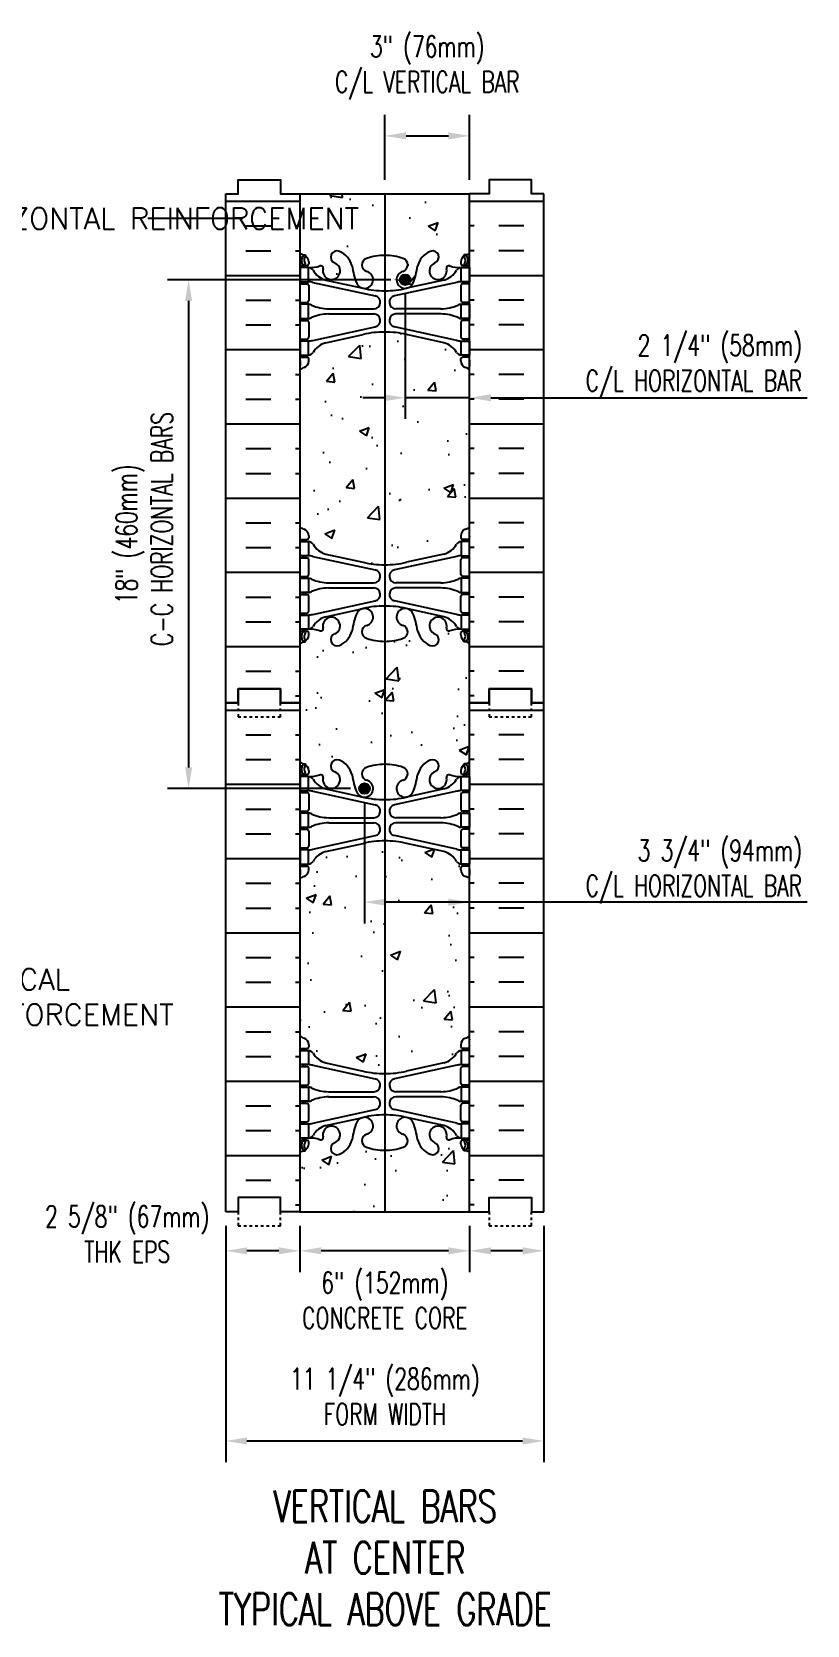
# Model space of a CAD drawing. Header units: inches. Extents: x 129.4 to 186.5, y 203.9 to 260.3.
# Drawn here: x 159.1 to 186.5, y 203.9 to 260.3 of the extents above; entities that cross this region are included whole.
import ezdxf
from ezdxf.enums import TextEntityAlignment as Align

# ---------------------------------------------------------------- set-up
doc = ezdxf.new("R2010")
doc.units = ezdxf.units.IN
doc.header["$MEASUREMENT"] = 0
doc.linetypes.add('DASHED2', pattern=[0.375, 0.25, -0.125])
for name, color, linetype in [('DIM', 4, 'Continuous'), ('HATCH', 12, 'Continuous'), ('line25', 2, 'Continuous'), ('LINE3', 3, 'Continuous'), ('LINE50', 5, 'Continuous'), ('LINE9', 9, 'Continuous'), ('TEXT', 4, 'Continuous'), ('Web_Edge', 9, 'Continuous')]:
    doc.layers.add(name, color=color, linetype=linetype)
doc.styles.add('DIM', font='romans.shx', dxfattribs={"width": 0.7})
doc.styles.get("Standard").update_dxf_attribs({"font": 'romans.shx', "height": 0.75})
doc.styles.add('Titles', font='romans.shx', dxfattribs={"width": 0.7, "height": 1.125})
doc.dimstyles.new('ext_8', dxfattribs={"dimscale": 8, "dimtxt": 0.09375, "dimasz": 0.09375, "dimexe": 0.09375, "dimexo": 0.0625, "dimgap": 0.0625, "dimtad": 1, "dimdec": 3, "dimzin": 3, "dimdsep": 46, "dimlunit": 4, "dimtxsty": 'DIM', "dimcen": 0.09, "dimdle": 0.09375, "dimclrt": 4, "dimadec": 0, "dimazin": 0, "dimtfac": 1, "dimtdec": 3, "dimtmove": 2, "dimatfit": 3, "dimfxl": 0, "dimfrac": 2, "dimtolj": 1, "dimtzin": 0, "dimarcsym": 0})

# ---------------------------------------------------------------- blocks, each defined once
blk = doc.blocks.new('*D4')
at = {"layer": 'Defpoints', "color": 0}
for p in [(172.293, 251.483), (164.636, 233.483), (170.856, 233.483)]:
    blk.add_point(p, dxfattribs=at)
at = {"layer": 'DIM', "color": 0, "lineweight": -2}
for p, q in [((171.793, 251.483), (163.886, 251.483)), ((164.636, 250.733), (164.636, 234.233)), ((170.356, 233.483), (163.886, 233.483))]:
    blk.add_line(p, q, dxfattribs=at)
at = {"layer": 'DIM', "color": 0}
for points in [[(164.511, 250.733), (164.761, 250.733), (164.636, 251.483)], [(164.511, 234.233), (164.761, 234.233), (164.636, 233.483)]]:
    blk.add_solid(points, dxfattribs=at)
at = {"layer": 'DIM', "color": 4, "insert": (163.065, 242.483), "char_height": 0.75, "attachment_point": 5, "rotation": 90, "style": 'DIM'}
blk.add_mtext('\\A1;18" (460mm)\\P C-C HORIZONTAL BARS', dxfattribs=at)

msp = doc.modelspace()

# ---------------------------------------------------------------- hatches: boundary and pattern name
at = {"layer": 'HATCH'}
h = msp.add_hatch(dxfattribs=at)
h.set_pattern_fill('INSUL', color=256, scale=7, style=0)
h.set_pattern_definition([(0, (-2757.5866, -160.492), (0, 2.625), []), (0, (-2757.5866, -159.617), (0, 2.625), [0.875, -0.875]), (0, (-2757.5866, -158.742), (0, 2.625), [0.875, -0.875])])
h.paths.add_polyline_path([(165.95, 236.5176), (166.3875, 236.5176), (166.3875, 237.0176), (167.8875, 237.0176), (167.8875, 236.5176), (168.575, 236.5176), (168.575, 254.5176), (167.8875, 254.5176), (167.8875, 255.0176), (166.3875, 255.0176), (166.3875, 254.5176), (165.95, 254.5176)])
h = msp.add_hatch(dxfattribs=at)
h.set_pattern_fill('INSUL', color=256, scale=7, style=0)
h.set_pattern_definition([(180, (3100.7365, -160.492), (0, 2.625), []), (180, (3100.7365, -159.617), (0, 2.625), [0.875, -0.875]), (180, (3100.7365, -158.742), (0, 2.625), [0.875, -0.875])])
h.paths.add_polyline_path([(177.2, 236.5176), (176.7625, 236.5176), (176.7625, 237.0176), (175.2625, 237.0176), (175.2625, 236.5176), (174.575, 236.5176), (174.575, 254.5176), (175.2625, 254.5176), (175.2625, 255.0176), (176.7625, 255.0176), (176.7625, 254.5176), (177.2, 254.5176)])
h = msp.add_hatch(dxfattribs=at)
h.set_pattern_fill('AR-CONC', color=256, scale=0.5)
h.set_pattern_definition([(50, (0, 0), (3.5863, -0.31376), [0.375, -4.125]), (355, (0, 0), (-0.693757, 3.76096), [0.3, -3.3]), (100.4514, (0.299, -0.026), (2.892544, 3.4472), [0.3187, -3.50571]), (46.1842, (0, 1), (5.336207, -0.827596), [0.5625, -6.1875]), (96.6356, (0.4447, 0.931), (4.67331, 4.87059), [0.47805, -5.25857]), (351.1842, (0, 1), (4.67331, 4.87059), [0.45, -4.95]), (21, (0.5, 0.75), (2.984535, -2.013094), [0.375, -4.125]), (326, (0.5, 0.75), (1.216577, 3.62575), [0.3, -3.3]), (71.4514, (0.7487, 0.5822), (4.20111, 1.612656), [0.3187, -3.50571]), (37.5, (0, 0), (0.0607993, 1.6644693), [0, -3.26, 0, -3.35, 0, -3.3125]), (7.5, (0, 0), (1.315348, 1.972059), [0, -1.91, 0, -3.185, 0, -1.2625]), (327.5, (-1.115, 0), (2.669112, -0.1127744), [0, -1.25, 0, -3.9, 0, -5.175]), (317.5, (-1.615, 0), (2.91593, 0.500525), [0, -1.625, 0, -2.59, 0, -3.675])])
h.paths.add_polyline_path([(174.575, 254.5176), (168.575, 254.5176), (168.575, 252.4286, 0.0643976), (168.685, 252.3626), (168.775, 252.3626), (168.775, 252.3209, -0.2490694), (168.885, 252.1138), (168.885, 252.0463, -0.4142136), (168.8225, 251.9838), (168.775, 251.9838), (168.775, 251.9138), (168.88, 251.9138, 0.1004604), (169.2737, 251.9709, -0.6014354), (169.3932, 251.866, 2.1820948), (169.8032, 252.079, -1), (169.9667, 252.4875, -0.2443795), (170.4151, 251.9667, 0.0531565), (170.5809, 251.3526, 0.2232531), (170.7813, 251.1878), (170.8009, 251.1835, 0.9554716), (170.9392, 251.7769, -0.7355925), (170.9264, 252.235, -0.0827551), (171.575, 252.3431, -0.0827551), (172.2236, 252.235, -0.7355925), (172.2108, 251.7769, 0.9554716), (172.3491, 251.1835), (172.3687, 251.1878, 0.2232531), (172.569, 251.3526, 0.0531565), (172.7348, 251.9667, -0.2443795), (173.1832, 252.4875, -1), (173.3467, 252.079, 2.1820948), (173.7568, 251.866, -0.6014354), (173.8763, 251.9709, 0.1004604), (174.27, 251.9138), (174.375, 251.9138), (174.375, 251.9838), (174.3275, 251.9838, -0.4142136), (174.265, 252.0463), (174.265, 252.1138, -0.2490694), (174.375, 252.3209), (174.375, 252.3626), (174.465, 252.3626, 0.0643976), (174.575, 252.4286)])
h.paths.add_polyline_path([(174.575, 248.299, 0.0824146), (174.4316, 248.3781, -0.3178372), (174.265, 248.6138), (174.265, 248.6813, -0.4142136), (174.3275, 248.7438), (174.375, 248.7438), (174.375, 248.8138), (174.27, 248.8138, -0.1889729), (174.1141, 248.9086, 0.1963228), (173.665, 249.2549), (172.3431, 249.5454, 0.0577947), (171.575, 249.6345, 0.0577947), (170.8068, 249.5454), (169.485, 249.2549, 0.1963228), (169.0358, 248.9086, -0.1889729), (168.88, 248.8138), (168.775, 248.8138), (168.775, 248.7438), (168.8225, 248.7438, -0.4142136), (168.885, 248.6813), (168.885, 248.6138, -0.3178372), (168.7183, 248.3781, 0.0824146), (168.575, 248.299), (168.575, 242.7362, 0.0824146), (168.7183, 242.6571, -0.3178372), (168.885, 242.4214), (168.885, 242.3539, -0.4142136), (168.8225, 242.2914), (168.775, 242.2914), (168.775, 242.2214), (168.88, 242.2214, -0.1889729), (169.0358, 242.1266, 0.1963228), (169.485, 241.7803), (170.8068, 241.4898, 0.0577947), (171.575, 241.4007, 0.0577947), (172.3431, 241.4898), (173.665, 241.7803, 0.1963228), (174.1141, 242.1266, -0.1889729), (174.27, 242.2214), (174.375, 242.2214), (174.375, 242.2914), (174.3275, 242.2914, -0.4142136), (174.265, 242.3539), (174.265, 242.4214, -0.3178372), (174.4316, 242.6571, 0.0824146), (174.575, 242.7362)])
h.paths.add_polyline_path([(174.575, 238.6066, 0.0643976), (174.465, 238.6726), (174.375, 238.6726), (174.375, 238.7143, -0.2490694), (174.265, 238.9214), (174.265, 238.9889, -0.4142136), (174.3275, 239.0514), (174.375, 239.0514), (174.375, 239.1214), (174.27, 239.1214, 0.1004604), (173.8763, 239.0643, -0.6014354), (173.7568, 239.1691, 2.1820948), (173.3467, 238.9562, -1), (173.1832, 238.5477, -0.2443795), (172.7348, 239.0685, 0.0531565), (172.569, 239.6826, 0.2232531), (172.3687, 239.8474), (172.3491, 239.8517, 0.9554716), (172.2108, 239.2582, -0.7355925), (172.2236, 238.8002, -0.0827551), (171.575, 238.6921, -0.0827551), (170.9264, 238.8002, -0.7355925), (170.9392, 239.2582, 0.9554716), (170.8009, 239.8517), (170.7813, 239.8474, 0.2232531), (170.5809, 239.6826, 0.0531565), (170.4151, 239.0685, -0.2443795), (169.9667, 238.5477, -1), (169.8032, 238.9562, 2.1820948), (169.3932, 239.1691, -0.6014354), (169.2737, 239.0643, 0.1004604), (168.88, 239.1214), (168.775, 239.1214), (168.775, 239.0514), (168.8225, 239.0514, -0.4142136), (168.885, 238.9889), (168.885, 238.9214, -0.2490694), (168.775, 238.7143), (168.775, 238.6726), (168.685, 238.6726, 0.0643976), (168.575, 238.6066), (168.575, 236.5176), (168.575, 234.4286, 0.0643976), (168.685, 234.3626), (168.775, 234.3626), (168.775, 234.3209, -0.2490694), (168.885, 234.1138), (168.885, 234.0463, -0.4142136), (168.8225, 233.9838), (168.775, 233.9838), (168.775, 233.9138), (168.88, 233.9138, 0.1004604), (169.2737, 233.9709, -0.6014354), (169.3932, 233.866, 2.1820948), (169.8032, 234.079, -1), (169.9667, 234.4875, -0.2443795), (170.4151, 233.9667, 0.0531565), (170.5809, 233.3526, 0.2232531), (170.7813, 233.1878), (170.8009, 233.1835, 0.9554716), (170.9392, 233.7769, -0.7355925), (170.9264, 234.235, -0.0827551), (171.575, 234.3431, -0.0827551), (172.2236, 234.235, -0.7355925), (172.2108, 233.7769, 0.9554716), (172.3491, 233.1835), (172.3687, 233.1878, 0.2232531), (172.569, 233.3526, 0.0531565), (172.7348, 233.9667, -0.2443795), (173.1832, 234.4875, -1), (173.3467, 234.079, 2.1820948), (173.7568, 233.866, -0.6014354), (173.8763, 233.9709, 0.1004604), (174.27, 233.9138), (174.375, 233.9138), (174.375, 233.9838), (174.3275, 233.9838, -0.4142136), (174.265, 234.0463), (174.265, 234.1138, -0.2490694), (174.375, 234.3209), (174.375, 234.3626), (174.465, 234.3626, 0.0643976), (174.575, 234.4286), (174.575, 236.5176)])
h.paths.add_polyline_path([(174.575, 230.299, 0.0824146), (174.4316, 230.3781, -0.3178372), (174.265, 230.6138), (174.265, 230.6813, -0.4142136), (174.3275, 230.7438), (174.375, 230.7438), (174.375, 230.8138), (174.27, 230.8138, -0.1889729), (174.1141, 230.9086, 0.1963228), (173.665, 231.2549), (172.3431, 231.5454, 0.0577947), (171.575, 231.6345, 0.0577947), (170.8068, 231.5454), (169.485, 231.2549, 0.1963228), (169.0358, 230.9086, -0.1889729), (168.88, 230.8138), (168.775, 230.8138), (168.775, 230.7438), (168.8225, 230.7438, -0.4142136), (168.885, 230.6813), (168.885, 230.6138, -0.3178372), (168.7183, 230.3781, 0.0824146), (168.575, 230.299), (168.575, 224.7362, 0.0824146), (168.7183, 224.6571, -0.3178372), (168.885, 224.4214), (168.885, 224.3539, -0.4142136), (168.8225, 224.2914), (168.775, 224.2914), (168.775, 224.2214), (168.88, 224.2214, -0.1889729), (169.0358, 224.1266, 0.1963228), (169.485, 223.7803), (170.8068, 223.4898, 0.0577947), (171.575, 223.4007, 0.0577947), (172.3431, 223.4898), (173.665, 223.7803, 0.1963228), (174.1141, 224.1266, -0.1889729), (174.27, 224.2214), (174.375, 224.2214), (174.375, 224.2914), (174.3275, 224.2914, -0.4142136), (174.265, 224.3539), (174.265, 224.4214, -0.3178372), (174.4316, 224.6571, 0.0824146), (174.575, 224.7362)])
h.paths.add_polyline_path([(174.575, 220.6066, 0.0643976), (174.465, 220.6726), (174.375, 220.6726), (174.375, 220.7143, -0.2490694), (174.265, 220.9214), (174.265, 220.9889, -0.4142136), (174.3275, 221.0514), (174.375, 221.0514), (174.375, 221.1214), (174.27, 221.1214, 0.1004604), (173.8763, 221.0643, -0.6014354), (173.7568, 221.1691, 2.1820948), (173.3467, 220.9562, -1), (173.1832, 220.5477, -0.2443795), (172.7348, 221.0685, 0.0531565), (172.569, 221.6826, 0.2232531), (172.3687, 221.8474), (172.3491, 221.8517, 0.9554716), (172.2108, 221.2582, -0.7355925), (172.2236, 220.8002, -0.0827551), (171.575, 220.6921, -0.0827551), (170.9264, 220.8002, -0.7355925), (170.9392, 221.2582, 0.9554716), (170.8009, 221.8517), (170.7813, 221.8474, 0.2232531), (170.5809, 221.6826, 0.0531565), (170.4151, 221.0685, -0.2443795), (169.9667, 220.5477, -1), (169.8032, 220.9562, 2.1820948), (169.3932, 221.1691, -0.6014354), (169.2737, 221.0643, 0.1004604), (168.88, 221.1214), (168.775, 221.1214), (168.775, 221.0514), (168.8225, 221.0514, -0.4142136), (168.885, 220.9889), (168.885, 220.9214, -0.2490694), (168.775, 220.7143), (168.775, 220.6726), (168.685, 220.6726, 0.0643976), (168.575, 220.6066), (168.575, 218.5176), (174.575, 218.5176)])
h = msp.add_hatch(dxfattribs=at)
h.set_pattern_fill('INSUL', color=256, scale=7, style=0)
h.set_pattern_definition([(0, (-2757.5866, -178.492), (0, 2.625), []), (0, (-2757.5866, -177.617), (0, 2.625), [0.875, -0.875]), (0, (-2757.5866, -176.742), (0, 2.625), [0.875, -0.875])])
h.paths.add_polyline_path([(165.95, 218.5176), (166.3875, 218.5176), (166.3875, 219.0176), (167.8875, 219.0176), (167.8875, 218.5176), (168.575, 218.5176), (168.575, 236.5176), (167.8875, 236.5176), (167.8875, 237.0176), (166.3875, 237.0176), (166.3875, 236.5176), (165.95, 236.5176)])
h = msp.add_hatch(dxfattribs=at)
h.set_pattern_fill('INSUL', color=256, scale=7, style=0)
h.set_pattern_definition([(180, (3100.7365, -178.492), (0, 2.625), []), (180, (3100.7365, -177.617), (0, 2.625), [0.875, -0.875]), (180, (3100.7365, -176.742), (0, 2.625), [0.875, -0.875])])
h.paths.add_polyline_path([(177.2, 218.5176), (176.7625, 218.5176), (176.7625, 219.0176), (175.2625, 219.0176), (175.2625, 218.5176), (174.575, 218.5176), (174.575, 236.5176), (175.2625, 236.5176), (175.2625, 237.0176), (176.7625, 237.0176), (176.7625, 236.5176), (177.2, 236.5176)])
at = {"layer": 'LINE3'}
for points in [[(172.1059, 251.4834, 1), (172.4809, 251.4834, 1)], [(170.669, 233.4834, 1), (171.044, 233.4834, 1)]]:
    msp.add_hatch(color=256, dxfattribs=at).paths.add_polyline_path(points)

# ---------------------------------------------------------------- linework, layer by layer
at = {"layer": 'DIM'}
for p, q in [((171.575, 255.0176), (171.575, 257.3218)), ((174.575, 255.0176), (174.575, 257.3218)), ((172.325, 256.5718), (173.825, 256.5718)), ((172.2934, 250.9834), (172.2934, 246.558)), ((171.5434, 247.308), (170.7934, 247.308)), ((174.575, 247.308), (172.2934, 247.308)), ((175.325, 247.308), (186.5108, 247.308)), ((170.8565, 232.9834), (170.8565, 228.715)), ((186.5108, 229.465), (171.6065, 229.465)), ((165.95, 218.0176), (165.95, 209.6576)), ((165.95, 218.0176), (165.95, 216.3824)), ((168.575, 218.0176), (168.575, 216.3824)), ((168.575, 218.0176), (168.575, 216.3824)), ((174.575, 218.0176), (174.575, 216.3824)), ((174.575, 218.0176), (174.575, 216.3824)), ((177.2, 218.0176), (177.2, 209.6576)), ((177.2, 218.0176), (177.2, 216.3824)), ((167.825, 217.1324), (166.7, 217.1324)), ((173.825, 217.1324), (169.325, 217.1324)), ((176.45, 217.1324), (175.325, 217.1324)), ((166.7, 210.4076), (176.45, 210.4076))]:
    msp.add_line(p, q, dxfattribs=at)
for points in [[(172.325, 256.6968), (172.325, 256.4468), (171.575, 256.5718)], [(173.825, 256.6968), (173.825, 256.4468), (174.575, 256.5718)], [(171.5434, 247.433), (171.5434, 247.183), (172.2934, 247.308)], [(175.325, 247.433), (175.325, 247.183), (174.575, 247.308)], [(171.6065, 229.59), (171.6065, 229.34), (170.8565, 229.465)], [(173.825, 229.59), (173.825, 229.34), (174.575, 229.465)], [(166.7, 217.2574), (166.7, 217.0074), (165.95, 217.1324)], [(167.825, 217.2574), (167.825, 217.0074), (168.575, 217.1324)], [(169.325, 217.2574), (169.325, 217.0074), (168.575, 217.1324)], [(173.825, 217.2574), (173.825, 217.0074), (174.575, 217.1324)], [(175.325, 217.2574), (175.325, 217.0074), (174.575, 217.1324)], [(176.45, 217.2574), (176.45, 217.0074), (177.2, 217.1324)], [(166.7, 210.5326), (166.7, 210.2826), (165.95, 210.4076)], [(176.45, 210.5326), (176.45, 210.2826), (177.2, 210.4076)]]:
    msp.add_solid(points, dxfattribs=at)
at = {"layer": 'HATCH'}
for p, q in [((168.575, 254.5176), (174.575, 254.5176)), ((168.575, 218.5176), (174.575, 218.5176))]:
    msp.add_line(p, q, dxfattribs=at)
at = {"layer": 'line25'}
for p, q in [((168.575, 254.5176), (168.575, 236.5176)), ((174.575, 236.5176), (174.575, 254.5176)), ((168.575, 236.5176), (168.575, 218.5176)), ((174.575, 218.5176), (174.575, 236.5176))]:
    msp.add_line(p, q, dxfattribs=at)
at = {"layer": 'LINE3'}
msp.add_line((171.575, 254.5176), (171.575, 218.5176), dxfattribs=at)
for centre in [(172.2934, 251.4834), (170.8565, 233.4834)]:
    msp.add_circle(centre, 0.1875, dxfattribs=at)
at = {"layer": 'LINE50'}
for p, q in [((165.95, 236.5176), (165.95, 254.5176)), ((177.2, 236.5176), (177.2, 254.5176)), ((165.95, 218.5176), (165.95, 236.5176)), ((177.2, 218.5176), (177.2, 236.5176))]:
    msp.add_line(p, q, dxfattribs=at)
for points in [[(165.95, 254.5176), (166.3875, 254.5176), (166.3875, 255.0176), (167.8875, 255.0176), (167.8875, 254.5176), (168.575, 254.5176)], [(177.2, 254.5176), (176.7625, 254.5176), (176.7625, 255.0176), (175.2625, 255.0176), (175.2625, 254.5176), (174.575, 254.5176)], [(165.95, 236.5176), (166.3875, 236.5176), (166.3875, 237.0176), (167.8875, 237.0176), (167.8875, 236.5176), (168.575, 236.5176)], [(168.575, 236.5176), (167.8875, 236.5176), (167.8875, 237.0176), (166.3875, 237.0176), (166.3875, 236.5176), (165.95, 236.5176)], [(177.2, 236.5176), (176.7625, 236.5176), (176.7625, 237.0176), (175.2625, 237.0176), (175.2625, 236.5176), (174.575, 236.5176)], [(174.575, 236.5176), (175.2625, 236.5176), (175.2625, 237.0176), (176.7625, 237.0176), (176.7625, 236.5176), (177.2, 236.5176)], [(168.575, 218.5176), (167.8875, 218.5176), (167.8875, 219.0176), (166.3875, 219.0176), (166.3875, 218.5176), (165.95, 218.5176)], [(174.575, 218.5176), (175.2625, 218.5176), (175.2625, 219.0176), (176.7625, 219.0176), (176.7625, 218.5176), (177.2, 218.5176)]]:
    msp.add_lwpolyline(points, dxfattribs=at)
at = {"layer": 'LINE9', "linetype": 'DASHED2', "ltscale": 0.15}
for points in [[(166.3875, 236.5176), (166.3875, 236.5176), (166.3875, 236.0176), (167.8875, 236.0176), (167.8875, 236.5176), (167.8875, 236.5176)], [(175.2625, 236.5176), (175.2625, 236.5176), (175.2625, 236.0176), (176.7625, 236.0176), (176.7625, 236.5176), (176.7625, 236.5176)], [(166.3875, 218.5176), (166.3875, 218.5176), (166.3875, 218.0176), (167.8875, 218.0176), (167.8875, 218.5176), (167.8875, 218.5176)], [(175.2625, 218.5176), (175.2625, 218.5176), (175.2625, 218.0176), (176.7625, 218.0176), (176.7625, 218.5176), (176.7625, 218.5176)]]:
    msp.add_lwpolyline(points, dxfattribs=at)
at = {"layer": 'TEXT'}
msp.add_lwpolyline([(166.5566, 253.6548), (163.1904, 253.6548)], dxfattribs=at)
for points in [[(172.1059, 251.4834, 0, 0.36, 0), (171.1415, 251.8148, 0, 0, 0), (166.5566, 253.6548, 0, 0, 0)], [(171.575, 226.8327, 0, 0.36, 0), (170.495, 226.8327, 0, 0, 0), (161.6402, 226.8327, 0, 0, 0)]]:
    msp.add_lwpolyline(points, format="xyseb", dxfattribs=at)
at = {"layer": 'Web_Edge'}
for p, q in [((168.575, 252.0838), (168.6168, 252.0838)), ((168.575, 251.9838), (168.8225, 251.9838)), ((168.685, 252.3626), (168.775, 252.3626)), ((168.685, 251.9838), (168.685, 251.9138)), ((168.775, 252.3626), (168.775, 252.3209)), ((168.775, 251.9838), (168.775, 251.9138)), ((168.885, 252.1138), (168.885, 252.0463)), ((174.265, 252.1138), (174.265, 252.0463)), ((174.575, 251.9838), (174.3275, 251.9838)), ((174.465, 252.3626), (174.375, 252.3626)), ((174.375, 252.3626), (174.375, 252.3209)), ((174.375, 251.9838), (174.375, 251.9138)), ((174.465, 251.9838), (174.465, 251.9138)), ((174.575, 252.0838), (174.5331, 252.0838)), ((168.685, 251.4138), (168.685, 251.3438)), ((168.775, 251.4138), (168.775, 251.3438)), ((169.024, 251.39), (171.2352, 250.9084)), ((169.485, 251.4727), (170.8068, 251.1822)), ((174.126, 251.39), (171.9147, 250.9084)), ((173.665, 251.4727), (172.3431, 251.1822)), ((174.375, 251.4138), (174.375, 251.3438)), ((174.465, 251.4138), (174.465, 251.3438)), ((168.575, 251.3438), (168.8225, 251.3438)), ((168.885, 251.2813), (168.885, 250.7463)), ((174.265, 251.2813), (174.265, 250.7463)), ((174.575, 251.3438), (174.3275, 251.3438)), ((168.575, 250.6838), (168.8225, 250.6838)), ((168.685, 250.6838), (168.685, 250.6138)), ((168.775, 250.6838), (168.775, 250.6138)), ((169.5897, 250.4538), (171.1858, 250.4538)), ((169.5897, 250.2738), (171.1858, 250.2738)), ((173.5602, 250.4538), (171.9641, 250.4538)), ((173.5602, 250.2738), (171.9641, 250.2738)), ((174.575, 250.6838), (174.3275, 250.6838)), ((174.375, 250.6838), (174.375, 250.6138)), ((174.465, 250.6838), (174.465, 250.6138)), ((168.575, 250.0438), (168.8225, 250.0438)), ((168.685, 250.1138), (168.685, 250.0438)), ((168.775, 250.1138), (168.775, 250.0438)), ((168.885, 249.9813), (168.885, 249.4463)), ((169.024, 249.3376), (171.2352, 249.8191)), ((174.126, 249.3376), (171.9147, 249.8191)), ((174.265, 249.9813), (174.265, 249.4463)), ((174.575, 250.0438), (174.3275, 250.0438)), ((174.375, 250.1138), (174.375, 250.0438)), ((174.465, 250.1138), (174.465, 250.0438)), ((168.575, 249.3838), (168.8225, 249.3838)), ((168.685, 249.3838), (168.685, 249.3138)), ((168.775, 249.3838), (168.775, 249.3138)), ((169.485, 249.2549), (170.8068, 249.5454)), ((173.665, 249.2549), (172.3431, 249.5454)), ((174.575, 249.3838), (174.3275, 249.3838)), ((174.375, 249.3838), (174.375, 249.3138)), ((174.465, 249.3838), (174.465, 249.3138)), ((168.575, 248.7438), (168.8225, 248.7438)), ((168.585, 248.6238), (168.585, 248.4377)), ((168.685, 248.8138), (168.685, 248.7438)), ((168.775, 248.8138), (168.775, 248.7438)), ((168.885, 248.6138), (168.885, 248.6813)), ((174.265, 248.6138), (174.265, 248.6813)), ((174.575, 248.7438), (174.3275, 248.7438)), ((174.375, 248.8138), (174.375, 248.7438)), ((174.465, 248.8138), (174.465, 248.7438)), ((174.565, 248.6238), (174.565, 248.4377)), ((168.585, 242.4114), (168.585, 242.5975)), ((168.885, 242.4214), (168.885, 242.3539)), ((174.265, 242.4214), (174.265, 242.3539)), ((174.565, 242.4114), (174.565, 242.5975)), ((168.575, 242.2914), (168.8225, 242.2914)), ((168.685, 242.2214), (168.685, 242.2914)), ((168.775, 242.2214), (168.775, 242.2914)), ((169.485, 241.7803), (170.8068, 241.4898)), ((173.665, 241.7803), (172.3431, 241.4898)), ((174.575, 242.2914), (174.3275, 242.2914)), ((174.375, 242.2214), (174.375, 242.2914)), ((174.465, 242.2214), (174.465, 242.2914)), ((168.575, 241.6514), (168.8225, 241.6514)), ((168.685, 241.6514), (168.685, 241.7214)), ((168.775, 241.6514), (168.775, 241.7214)), ((168.885, 241.0539), (168.885, 241.5889)), ((169.024, 241.6976), (171.2352, 241.2161)), ((174.126, 241.6976), (171.9147, 241.2161)), ((174.265, 241.0539), (174.265, 241.5889)), ((174.575, 241.6514), (174.3275, 241.6514)), ((174.375, 241.6514), (174.375, 241.7214)), ((174.465, 241.6514), (174.465, 241.7214)), ((168.575, 240.9914), (168.8225, 240.9914)), ((168.685, 240.9214), (168.685, 240.9914)), ((168.775, 240.9214), (168.775, 240.9914)), ((169.5897, 240.7614), (171.1858, 240.7614)), ((173.5602, 240.7614), (171.9641, 240.7614)), ((174.575, 240.9914), (174.3275, 240.9914)), ((174.375, 240.9214), (174.375, 240.9914)), ((174.465, 240.9214), (174.465, 240.9914)), ((168.575, 240.3514), (168.8225, 240.3514)), ((168.685, 240.3514), (168.685, 240.4214)), ((168.775, 240.3514), (168.775, 240.4214)), ((168.885, 239.7539), (168.885, 240.2889)), ((169.024, 239.6452), (171.2352, 240.1268)), ((169.5897, 240.5814), (171.1858, 240.5814)), ((174.126, 239.6452), (171.9147, 240.1268)), ((173.5602, 240.5814), (171.9641, 240.5814)), ((174.265, 239.7539), (174.265, 240.2889)), ((174.575, 240.3514), (174.3275, 240.3514)), ((174.375, 240.3514), (174.375, 240.4214)), ((174.465, 240.3514), (174.465, 240.4214)), ((168.575, 239.6914), (168.8225, 239.6914)), ((168.685, 239.6214), (168.685, 239.6914)), ((168.775, 239.6214), (168.775, 239.6914)), ((169.485, 239.5625), (170.8068, 239.853)), ((173.665, 239.5625), (172.3431, 239.853)), ((174.575, 239.6914), (174.3275, 239.6914)), ((174.375, 239.6214), (174.375, 239.6914)), ((174.465, 239.6214), (174.465, 239.6914)), ((168.575, 239.0514), (168.8225, 239.0514)), ((168.685, 239.0514), (168.685, 239.1214)), ((168.775, 239.0514), (168.775, 239.1214)), ((168.885, 238.9214), (168.885, 238.9889)), ((174.265, 238.9214), (174.265, 238.9889)), ((174.575, 239.0514), (174.3275, 239.0514)), ((174.375, 239.0514), (174.375, 239.1214)), ((174.465, 239.0514), (174.465, 239.1214)), ((168.575, 238.9514), (168.6168, 238.9514)), ((168.685, 238.6726), (168.775, 238.6726)), ((168.775, 238.6726), (168.775, 238.7143)), ((174.375, 238.6726), (174.375, 238.7143)), ((174.465, 238.6726), (174.375, 238.6726)), ((174.575, 238.9514), (174.5331, 238.9514)), ((168.575, 234.0838), (168.6168, 234.0838)), ((168.575, 233.9838), (168.8225, 233.9838)), ((168.685, 234.3626), (168.775, 234.3626)), ((168.685, 233.9838), (168.685, 233.9138)), ((168.775, 234.3626), (168.775, 234.3209)), ((168.775, 233.9838), (168.775, 233.9138)), ((168.885, 234.1138), (168.885, 234.0463)), ((174.265, 234.1138), (174.265, 234.0463)), ((174.575, 233.9838), (174.3275, 233.9838)), ((174.465, 234.3626), (174.375, 234.3626)), ((174.375, 234.3626), (174.375, 234.3209)), ((174.375, 233.9838), (174.375, 233.9138)), ((174.465, 233.9838), (174.465, 233.9138)), ((174.575, 234.0838), (174.5331, 234.0838)), ((168.575, 233.3438), (168.8225, 233.3438)), ((168.685, 233.4138), (168.685, 233.3438)), ((168.775, 233.4138), (168.775, 233.3438)), ((169.024, 233.39), (171.2352, 232.9084)), ((169.485, 233.4727), (170.8068, 233.1822)), ((174.126, 233.39), (171.9147, 232.9084)), ((173.665, 233.4727), (172.3431, 233.1822)), ((174.575, 233.3438), (174.3275, 233.3438)), ((174.375, 233.4138), (174.375, 233.3438)), ((174.465, 233.4138), (174.465, 233.3438)), ((168.885, 233.2813), (168.885, 232.7463)), ((174.265, 233.2813), (174.265, 232.7463)), ((168.575, 232.6838), (168.8225, 232.6838)), ((168.685, 232.6838), (168.685, 232.6138)), ((168.775, 232.6838), (168.775, 232.6138)), ((169.5897, 232.4538), (171.1858, 232.4538)), ((169.5897, 232.2738), (171.1858, 232.2738)), ((173.5602, 232.4538), (171.9641, 232.4538)), ((173.5602, 232.2738), (171.9641, 232.2738)), ((174.575, 232.6838), (174.3275, 232.6838)), ((174.375, 232.6838), (174.375, 232.6138)), ((174.465, 232.6838), (174.465, 232.6138)), ((168.575, 232.0438), (168.8225, 232.0438)), ((168.685, 232.1138), (168.685, 232.0438)), ((168.775, 232.1138), (168.775, 232.0438)), ((168.885, 231.9813), (168.885, 231.4463)), ((169.024, 231.3376), (171.2352, 231.8191)), ((174.126, 231.3376), (171.9147, 231.8191)), ((174.265, 231.9813), (174.265, 231.4463)), ((174.575, 232.0438), (174.3275, 232.0438)), ((174.375, 232.1138), (174.375, 232.0438)), ((174.465, 232.1138), (174.465, 232.0438)), ((168.575, 231.3838), (168.8225, 231.3838)), ((168.685, 231.3838), (168.685, 231.3138)), ((168.775, 231.3838), (168.775, 231.3138)), ((169.485, 231.2549), (170.8068, 231.5454)), ((173.665, 231.2549), (172.3431, 231.5454)), ((174.575, 231.3838), (174.3275, 231.3838)), ((174.375, 231.3838), (174.375, 231.3138)), ((174.465, 231.3838), (174.465, 231.3138)), ((168.575, 230.7438), (168.8225, 230.7438)), ((168.585, 230.6238), (168.585, 230.4377)), ((168.685, 230.8138), (168.685, 230.7438)), ((168.775, 230.8138), (168.775, 230.7438)), ((168.885, 230.6138), (168.885, 230.6813)), ((174.265, 230.6138), (174.265, 230.6813)), ((174.575, 230.7438), (174.3275, 230.7438)), ((174.375, 230.8138), (174.375, 230.7438)), ((174.465, 230.8138), (174.465, 230.7438)), ((174.565, 230.6238), (174.565, 230.4377)), ((168.585, 224.4114), (168.585, 224.5975)), ((168.885, 224.4214), (168.885, 224.3539)), ((174.265, 224.4214), (174.265, 224.3539)), ((174.565, 224.4114), (174.565, 224.5975)), ((168.575, 224.2914), (168.8225, 224.2914)), ((168.685, 224.2214), (168.685, 224.2914)), ((168.775, 224.2214), (168.775, 224.2914)), ((169.485, 223.7803), (170.8068, 223.4898)), ((173.665, 223.7803), (172.3431, 223.4898)), ((174.575, 224.2914), (174.3275, 224.2914)), ((174.375, 224.2214), (174.375, 224.2914)), ((174.465, 224.2214), (174.465, 224.2914)), ((168.575, 223.6514), (168.8225, 223.6514)), ((168.685, 223.6514), (168.685, 223.7214)), ((168.775, 223.6514), (168.775, 223.7214)), ((168.885, 223.0539), (168.885, 223.5889)), ((169.024, 223.6976), (171.2352, 223.2161)), ((174.126, 223.6976), (171.9147, 223.2161)), ((174.265, 223.0539), (174.265, 223.5889)), ((174.575, 223.6514), (174.3275, 223.6514)), ((174.375, 223.6514), (174.375, 223.7214)), ((174.465, 223.6514), (174.465, 223.7214)), ((168.575, 222.9914), (168.8225, 222.9914)), ((168.685, 222.9214), (168.685, 222.9914)), ((168.775, 222.9214), (168.775, 222.9914)), ((169.5897, 222.7614), (171.1858, 222.7614)), ((173.5602, 222.7614), (171.9641, 222.7614)), ((174.575, 222.9914), (174.3275, 222.9914)), ((174.375, 222.9214), (174.375, 222.9914)), ((174.465, 222.9214), (174.465, 222.9914)), ((168.575, 222.3514), (168.8225, 222.3514)), ((168.685, 222.3514), (168.685, 222.4214)), ((168.775, 222.3514), (168.775, 222.4214)), ((168.885, 221.7539), (168.885, 222.2889)), ((169.024, 221.6452), (171.2352, 222.1268)), ((169.5897, 222.5814), (171.1858, 222.5814)), ((174.126, 221.6452), (171.9147, 222.1268)), ((173.5602, 222.5814), (171.9641, 222.5814)), ((174.265, 221.7539), (174.265, 222.2889)), ((174.575, 222.3514), (174.3275, 222.3514)), ((174.375, 222.3514), (174.375, 222.4214)), ((174.465, 222.3514), (174.465, 222.4214)), ((168.575, 221.6914), (168.8225, 221.6914)), ((168.685, 221.6214), (168.685, 221.6914)), ((168.775, 221.6214), (168.775, 221.6914)), ((169.485, 221.5625), (170.8068, 221.853)), ((173.665, 221.5625), (172.3431, 221.853)), ((174.575, 221.6914), (174.3275, 221.6914)), ((174.375, 221.6214), (174.375, 221.6914)), ((174.465, 221.6214), (174.465, 221.6914)), ((168.575, 221.0514), (168.8225, 221.0514)), ((168.575, 220.9514), (168.6168, 220.9514)), ((168.685, 221.0514), (168.685, 221.1214)), ((168.775, 221.0514), (168.775, 221.1214)), ((168.885, 220.9214), (168.885, 220.9889)), ((174.265, 220.9214), (174.265, 220.9889)), ((174.575, 221.0514), (174.3275, 221.0514)), ((174.375, 221.0514), (174.375, 221.1214)), ((174.465, 221.0514), (174.465, 221.1214)), ((174.575, 220.9514), (174.5331, 220.9514)), ((168.685, 220.6726), (168.775, 220.6726)), ((168.775, 220.6726), (168.775, 220.7143)), ((174.375, 220.6726), (174.375, 220.7143)), ((174.465, 220.6726), (174.375, 220.6726))]:
    msp.add_line(p, q, dxfattribs=at)
for points in [[(168.58, 251.4138), (168.88, 251.4138), (168.88, 251.9138), (168.58, 251.9138)], [(174.57, 251.4138), (174.27, 251.4138), (174.27, 251.9138), (174.57, 251.9138)], [(168.58, 250.1138), (168.88, 250.1138), (168.88, 250.6138), (168.58, 250.6138)], [(174.57, 250.1138), (174.27, 250.1138), (174.27, 250.6138), (174.57, 250.6138)], [(168.58, 248.8138), (168.88, 248.8138), (168.88, 249.3138), (168.58, 249.3138)], [(174.57, 248.8138), (174.27, 248.8138), (174.27, 249.3138), (174.57, 249.3138)], [(168.58, 242.2214), (168.88, 242.2214), (168.88, 241.7214), (168.58, 241.7214)], [(174.57, 242.2214), (174.27, 242.2214), (174.27, 241.7214), (174.57, 241.7214)], [(168.58, 240.9214), (168.88, 240.9214), (168.88, 240.4214), (168.58, 240.4214)], [(174.57, 240.9214), (174.27, 240.9214), (174.27, 240.4214), (174.57, 240.4214)], [(168.58, 239.6214), (168.88, 239.6214), (168.88, 239.1214), (168.58, 239.1214)], [(174.57, 239.6214), (174.27, 239.6214), (174.27, 239.1214), (174.57, 239.1214)], [(168.58, 233.4138), (168.88, 233.4138), (168.88, 233.9138), (168.58, 233.9138)], [(174.57, 233.4138), (174.27, 233.4138), (174.27, 233.9138), (174.57, 233.9138)], [(168.58, 232.1138), (168.88, 232.1138), (168.88, 232.6138), (168.58, 232.6138)], [(174.57, 232.1138), (174.27, 232.1138), (174.27, 232.6138), (174.57, 232.6138)], [(168.58, 230.8138), (168.88, 230.8138), (168.88, 231.3138), (168.58, 231.3138)], [(174.57, 230.8138), (174.27, 230.8138), (174.27, 231.3138), (174.57, 231.3138)], [(168.58, 224.2214), (168.88, 224.2214), (168.88, 223.7214), (168.58, 223.7214)], [(174.57, 224.2214), (174.27, 224.2214), (174.27, 223.7214), (174.57, 223.7214)], [(168.58, 222.9214), (168.88, 222.9214), (168.88, 222.4214), (168.58, 222.4214)], [(174.57, 222.9214), (174.27, 222.9214), (174.27, 222.4214), (174.57, 222.4214)], [(168.58, 221.6214), (168.88, 221.6214), (168.88, 221.1214), (168.58, 221.1214)], [(174.57, 221.6214), (174.27, 221.6214), (174.27, 221.1214), (174.57, 221.1214)]]:
    msp.add_lwpolyline(points, close=True, dxfattribs=at)
for centre, radius, start, end in [((169.885, 252.2832), 0.22, 68.19625, 248.19625), ((169.69, 251.7958), 0.745, 13.26522, 68.19625), ((173.46, 251.7958), 0.745, 111.80375, 166.73478), ((173.265, 252.2832), 0.22, 291.80375, 111.80375), ((168.885, 252.8209), 0.5, 231.68334, 250.52878), ((168.885, 252.8209), 0.6, 238.89067, 245.07477), ((168.6168, 252.1038), 0.02, 270, 14.15407), ((168.8787, 252.1683), 0.25, 140.11451, 222.46087), ((168.6237, 252.2586), 0.02, 340.7916, 65.07477), ((168.7209, 252.2992), 0.045, 319.1879, 141.448), ((168.7274, 252.0299), 0.045, 222.46087, 42.46087), ((168.635, 252.1138), 0.25, 0, 70.52878), ((168.8787, 252.1683), 0.16, 140.00008, 222.46087), ((168.8225, 252.0463), 0.0625, 270, 0), ((168.936, 252.9122), 1, 266.78787, 289.9067), ((169.3056, 251.8868), 0.09, 346.67951, 108.86514), ((169.69, 251.7958), 0.305, 166.67951, 68.19625), ((173.3779, 252.4374), 3, 189.02727, 201.19839), ((171.0042, 252.008), 0.24, 108.92296, 254.27465), ((171.575, 250.3431), 2, 90, 108.92296), ((171.575, 250.3431), 2, 71.07704, 90), ((172.1457, 252.008), 0.24, 285.72535, 71.07704), ((169.772, 252.4374), 3, 338.80161, 350.97273), ((173.46, 251.7958), 0.305, 111.80375, 13.32049), ((173.8443, 251.8868), 0.09, 71.13486, 193.32049), ((174.2139, 252.9122), 1, 250.0933, 273.21213), ((174.515, 252.1138), 0.25, 109.47122, 180), ((174.3275, 252.0463), 0.0625, 180, 270), ((174.4225, 252.0299), 0.045, 137.53913, 317.53913), ((174.429, 252.2992), 0.045, 38.552, 220.8121), ((174.2713, 252.1683), 0.16, 317.53913, 39.99992), ((174.265, 252.8209), 0.5, 289.47122, 308.31666), ((174.2713, 252.1683), 0.25, 317.53913, 39.88549), ((174.5262, 252.2586), 0.02, 114.92523, 199.2084), ((174.5331, 252.1038), 0.02, 165.84593, 270), ((174.265, 252.8209), 0.6, 294.92523, 301.10933), ((168.8369, 251.6675), 0.25, 37.27766, 80.0823), ((168.7893, 250.4179), 1, 76.42909, 84.79907), ((169.6843, 252.1957), 0.75, 210.15498, 254.58381), ((170.8565, 251.4834), 0.305, 205.37817, 74.27465), ((172.2934, 251.4834), 0.305, 105.72535, 334.62183), ((173.4656, 252.1957), 0.75, 285.41619, 329.84502), ((174.313, 251.6675), 0.25, 99.9177, 142.72234), ((174.3606, 250.4179), 1, 95.20093, 103.57091), ((168.8225, 251.2813), 0.0625, 0, 90), ((171.575, 254.4492), 3.3562, 256.76915, 270), ((171.1858, 250.6838), 0.23, 270, 77.60551), ((171.575, 254.4492), 3.3562, 270, 283.23085), ((171.9641, 250.6838), 0.23, 102.39449, 270), ((174.3275, 251.2813), 0.0625, 90, 180), ((168.8225, 250.7463), 0.0625, 270, 0), ((168.8758, 250.3951), 0.2187, 60.49375, 88.91995), ((169.6198, 252.0535), 1.6, 246.56734, 268.92028), ((169.6198, 248.6741), 1.6, 91.07972, 113.43266), ((169.6198, 248.6741), 1.6, 91.07972, 113.43266), ((171.1858, 250.0438), 0.23, 282.39449, 90), ((171.9641, 250.0438), 0.23, 90, 257.60551), ((173.5301, 252.0535), 1.6, 271.07972, 293.43266), ((173.5301, 248.6741), 1.6, 66.56734, 88.92028), ((173.5301, 248.6741), 1.6, 66.56734, 88.92028), ((174.2741, 250.3951), 0.2187, 91.08005, 119.50625), ((174.3275, 250.7463), 0.0625, 180, 270), ((168.8225, 249.9813), 0.0625, 0, 90), ((168.8758, 250.3325), 0.2187, 271.08005, 299.50625), ((168.8758, 250.3325), 0.2187, 271.08005, 299.50625), ((174.2741, 250.3325), 0.2187, 240.49375, 268.91995), ((174.2741, 250.3325), 0.2187, 240.49375, 268.91995), ((174.3275, 249.9813), 0.0625, 90, 180), ((168.8225, 249.4463), 0.0625, 270, 0), ((168.7893, 250.3097), 1, 275.20093, 283.57091), ((169.6843, 248.5319), 0.75, 105.41619, 149.84502), ((171.575, 246.2783), 3.3562, 90, 103.23085), ((171.575, 246.2783), 3.3562, 76.76915, 90), ((173.4656, 248.5319), 0.75, 30.15498, 74.58381), ((174.3606, 250.3097), 1, 256.42909, 264.79907), ((174.3275, 249.4463), 0.0625, 180, 270), ((168.565, 248.6238), 0.02, 0, 60.01198), ((168.635, 248.6138), 0.25, 289.47122, 360), ((168.8225, 248.6813), 0.0625, 360, 90), ((168.8369, 249.06), 0.25, 279.9177, 322.72234), ((174.313, 249.06), 0.25, 217.27766, 260.0823), ((174.3275, 248.6813), 0.0625, 90, 180), ((174.515, 248.6138), 0.25, 180, 250.52878), ((174.585, 248.6238), 0.02, 119.98802, 180), ((168.885, 247.9067), 0.6, 121.07295, 121.10933), ((168.885, 247.9067), 0.5, 109.47122, 128.31666), ((168.565, 248.4377), 0.02, 301.07295, 0), ((174.265, 247.9067), 0.5, 51.68334, 70.52878), ((174.585, 248.4377), 0.02, 180, 238.92705), ((174.265, 247.9067), 0.6, 58.89067, 58.92705), ((168.885, 243.1285), 0.5, 231.68334, 250.52878), ((168.885, 243.1285), 0.6, 238.89067, 238.92705), ((168.565, 242.4114), 0.02, 299.98802, 360), ((168.565, 242.5975), 0.02, 360, 58.92705), ((168.635, 242.4214), 0.25, 0, 70.52878), ((168.8225, 242.3539), 0.0625, 270, 0), ((174.515, 242.4214), 0.25, 109.47122, 180), ((174.3275, 242.3539), 0.0625, 180, 270), ((174.265, 243.1285), 0.5, 289.47122, 308.31666), ((174.585, 242.5975), 0.02, 121.07295, 180), ((174.585, 242.4114), 0.02, 180, 240.01198), ((174.265, 243.1285), 0.6, 301.07295, 301.10933), ((168.8369, 241.9752), 0.25, 37.27766, 80.0823), ((169.6843, 242.5033), 0.75, 210.15498, 254.58381), ((173.4656, 242.5033), 0.75, 285.41619, 329.84502), ((174.313, 241.9752), 0.25, 99.9177, 142.72234), ((168.8225, 241.5889), 0.0625, 0, 90), ((168.7893, 240.7255), 1, 76.42909, 84.79907), ((171.575, 244.7569), 3.3562, 256.76915, 270), ((171.1858, 240.9914), 0.23, 270, 77.60551), ((171.575, 244.7569), 3.3562, 270, 283.23085), ((171.9641, 240.9914), 0.23, 102.39449, 270), ((174.3606, 240.7255), 1, 95.20093, 103.57091), ((174.3275, 241.5889), 0.0625, 90, 180), ((168.8225, 241.0539), 0.0625, 270, 0), ((168.8758, 240.7027), 0.2187, 60.49375, 88.91995), ((168.8758, 240.7027), 0.2187, 60.49375, 88.91995), ((169.6198, 242.3611), 1.6, 246.56734, 268.92028), ((169.6198, 242.3611), 1.6, 246.56734, 268.92028), ((173.5301, 242.3611), 1.6, 271.07972, 293.43266), ((173.5301, 242.3611), 1.6, 271.07972, 293.43266), ((174.2741, 240.7027), 0.2187, 91.08005, 119.50625), ((174.2741, 240.7027), 0.2187, 91.08005, 119.50625), ((174.3275, 241.0539), 0.0625, 180, 270), ((168.8225, 240.2889), 0.0625, 0, 90), ((168.8758, 240.6401), 0.2187, 271.08005, 299.50625), ((169.6198, 238.9817), 1.6, 91.07972, 113.43266), ((171.1858, 240.3514), 0.23, 282.39449, 90), ((171.9641, 240.3514), 0.23, 90, 257.60551), ((173.5301, 238.9817), 1.6, 66.56734, 88.92028), ((174.2741, 240.6401), 0.2187, 240.49375, 268.91995), ((174.3275, 240.2889), 0.0625, 90, 180), ((168.8225, 239.7539), 0.0625, 270, 0), ((168.7893, 240.6173), 1, 275.20093, 283.57091), ((169.6843, 238.8395), 0.75, 105.41619, 149.84502), ((169.69, 239.2394), 0.305, 291.80375, 193.32049), ((173.3779, 238.5978), 3, 158.80161, 170.97273), ((170.8565, 239.5518), 0.305, 285.72535, 154.62183), ((171.575, 236.586), 3.3562, 90, 103.23085), ((171.575, 236.586), 3.3562, 76.76915, 90), ((172.2934, 239.5518), 0.305, 25.37817, 254.27465), ((169.772, 238.5978), 3, 9.02727, 21.19839), ((173.46, 239.2394), 0.305, 346.67951, 248.19625), ((173.4656, 238.8395), 0.75, 30.15498, 74.58381), ((174.3606, 240.6173), 1, 256.42909, 264.79907), ((174.3275, 239.7539), 0.0625, 180, 270), ((168.8787, 238.8669), 0.25, 137.53913, 219.88549), ((168.7274, 239.0053), 0.045, 317.53913, 137.53913), ((168.8787, 238.8669), 0.16, 137.53913, 219.99992), ((168.8225, 238.9889), 0.0625, 360, 90), ((168.8369, 239.3677), 0.25, 279.9177, 322.72234), ((168.936, 238.123), 1, 70.0933, 93.21213), ((169.3056, 239.1484), 0.09, 251.13486, 13.32049), ((169.69, 239.2394), 0.745, 291.80375, 346.73478), ((171.0042, 239.0272), 0.24, 105.72535, 251.07704), ((172.1457, 239.0272), 0.24, 288.92296, 74.27465), ((173.46, 239.2394), 0.745, 193.26522, 248.19625), ((173.8443, 239.1484), 0.09, 166.67951, 288.86514), ((174.2139, 238.123), 1, 86.78787, 109.9067), ((174.313, 239.3677), 0.25, 217.27766, 260.0823), ((174.3275, 238.9889), 0.0625, 90, 180), ((174.4225, 239.0053), 0.045, 42.46087, 222.46087), ((174.2713, 238.8669), 0.16, 320.00008, 42.46087), ((174.2713, 238.8669), 0.25, 320.11451, 42.46087), ((168.885, 238.2143), 0.6, 114.92523, 121.10933), ((168.885, 238.2143), 0.5, 109.47122, 128.31666), ((168.6168, 238.9314), 0.02, 345.84593, 90), ((168.6237, 238.7766), 0.02, 294.92523, 19.2084), ((168.7209, 238.736), 0.045, 218.552, 40.8121), ((168.635, 238.9214), 0.25, 289.47122, 360), ((169.885, 238.752), 0.22, 111.80375, 291.80375), ((171.575, 240.6921), 2, 251.07704, 270), ((171.575, 240.6921), 2, 270, 288.92296), ((173.265, 238.752), 0.22, 248.19625, 68.19625), ((174.515, 238.9214), 0.25, 180, 250.52878), ((174.429, 238.736), 0.045, 139.1879, 321.448), ((174.265, 238.2143), 0.5, 51.68334, 70.52878), ((174.5262, 238.7766), 0.02, 160.7916, 245.07477), ((174.5331, 238.9314), 0.02, 90, 194.15407), ((174.265, 238.2143), 0.6, 58.89067, 65.07477), ((169.885, 234.2832), 0.22, 68.19625, 248.19625), ((169.69, 233.7958), 0.745, 13.26522, 68.19625), ((173.46, 233.7958), 0.745, 111.80375, 166.73478), ((173.265, 234.2832), 0.22, 291.80375, 111.80375), ((168.885, 234.8209), 0.5, 231.68334, 250.52878), ((168.885, 234.8209), 0.6, 238.89067, 245.07477), ((168.6168, 234.1038), 0.02, 270, 14.15407), ((168.8787, 234.1683), 0.25, 140.11451, 222.46087), ((168.6237, 234.2586), 0.02, 340.7916, 65.07477), ((168.7209, 234.2992), 0.045, 319.1879, 141.448), ((168.7274, 234.0299), 0.045, 222.46087, 42.46087), ((168.635, 234.1138), 0.25, 0, 70.52878), ((168.8787, 234.1683), 0.16, 140.00008, 222.46087), ((168.8225, 234.0463), 0.0625, 270, 0), ((168.936, 234.9122), 1, 266.78787, 289.9067), ((168.8369, 233.6675), 0.25, 37.27766, 80.0823), ((169.3056, 233.8868), 0.09, 346.67951, 108.86514), ((169.69, 233.7958), 0.305, 166.67951, 68.19625), ((173.3779, 234.4374), 3, 189.02727, 201.19839), ((171.0042, 234.008), 0.24, 108.92296, 254.27465), ((171.575, 232.3431), 2, 90, 108.92296), ((171.575, 232.3431), 2, 71.07704, 90), ((172.1457, 234.008), 0.24, 285.72535, 71.07704), ((169.772, 234.4374), 3, 338.80161, 350.97273), ((173.46, 233.7958), 0.305, 111.80375, 13.32049), ((173.8443, 233.8868), 0.09, 71.13486, 193.32049), ((174.2139, 234.9122), 1, 250.0933, 273.21213), ((174.313, 233.6675), 0.25, 99.9177, 142.72234), ((174.515, 234.1138), 0.25, 109.47122, 180), ((174.3275, 234.0463), 0.0625, 180, 270), ((174.4225, 234.0299), 0.045, 137.53913, 317.53913), ((174.429, 234.2992), 0.045, 38.552, 220.8121), ((174.2713, 234.1683), 0.16, 317.53913, 39.99992), ((174.265, 234.8209), 0.5, 289.47122, 308.31666), ((174.2713, 234.1683), 0.25, 317.53913, 39.88549), ((174.5262, 234.2586), 0.02, 114.92523, 199.2084), ((174.5331, 234.1038), 0.02, 165.84593, 270), ((174.265, 234.8209), 0.6, 294.92523, 301.10933), ((168.8225, 233.2813), 0.0625, 0, 90), ((168.7893, 232.4179), 1, 76.42909, 84.79907), ((169.6843, 234.1957), 0.75, 210.15498, 254.58381), ((170.8565, 233.4834), 0.305, 205.37817, 74.27465), ((172.2934, 233.4834), 0.305, 105.72535, 334.62183), ((173.4656, 234.1957), 0.75, 285.41619, 329.84502), ((174.3606, 232.4179), 1, 95.20093, 103.57091), ((174.3275, 233.2813), 0.0625, 90, 180), ((171.575, 236.4492), 3.3562, 256.76915, 270), ((171.1858, 232.6838), 0.23, 270, 77.60551), ((171.575, 236.4492), 3.3562, 270, 283.23085), ((171.9641, 232.6838), 0.23, 102.39449, 270), ((168.8225, 232.7463), 0.0625, 270, 0), ((168.8758, 232.3951), 0.2187, 60.49375, 88.91995), ((169.6198, 234.0535), 1.6, 246.56734, 268.92028), ((169.6198, 230.6741), 1.6, 91.07972, 113.43266), ((169.6198, 230.6741), 1.6, 91.07972, 113.43266), ((171.1858, 232.0438), 0.23, 282.39449, 90), ((171.9641, 232.0438), 0.23, 90, 257.60551), ((173.5301, 234.0535), 1.6, 271.07972, 293.43266), ((173.5301, 230.6741), 1.6, 66.56734, 88.92028), ((173.5301, 230.6741), 1.6, 66.56734, 88.92028), ((174.2741, 232.3951), 0.2187, 91.08005, 119.50625), ((174.3275, 232.7463), 0.0625, 180, 270), ((168.8225, 231.9813), 0.0625, 0, 90), ((168.8758, 232.3325), 0.2187, 271.08005, 299.50625), ((168.8758, 232.3325), 0.2187, 271.08005, 299.50625), ((171.575, 228.2783), 3.3562, 90, 103.23085), ((171.575, 228.2783), 3.3562, 76.76915, 90), ((174.2741, 232.3325), 0.2187, 240.49375, 268.91995), ((174.2741, 232.3325), 0.2187, 240.49375, 268.91995), ((174.3275, 231.9813), 0.0625, 90, 180), ((168.8225, 231.4463), 0.0625, 270, 0), ((168.7893, 232.3097), 1, 275.20093, 283.57091), ((169.6843, 230.5319), 0.75, 105.41619, 149.84502), ((173.4656, 230.5319), 0.75, 30.15498, 74.58381), ((174.3606, 232.3097), 1, 256.42909, 264.79907), ((174.3275, 231.4463), 0.0625, 180, 270), ((168.565, 230.6238), 0.02, 0, 60.01198), ((168.635, 230.6138), 0.25, 289.47122, 360), ((168.8225, 230.6813), 0.0625, 360, 90), ((168.8369, 231.06), 0.25, 279.9177, 322.72234), ((174.313, 231.06), 0.25, 217.27766, 260.0823), ((174.3275, 230.6813), 0.0625, 90, 180), ((174.515, 230.6138), 0.25, 180, 250.52878), ((174.585, 230.6238), 0.02, 119.98802, 180), ((168.885, 229.9067), 0.6, 121.07295, 121.10933), ((168.885, 229.9067), 0.5, 109.47122, 128.31666), ((168.565, 230.4377), 0.02, 301.07295, 0), ((174.265, 229.9067), 0.5, 51.68334, 70.52878), ((174.585, 230.4377), 0.02, 180, 238.92705), ((174.265, 229.9067), 0.6, 58.89067, 58.92705), ((168.885, 225.1285), 0.5, 231.68334, 250.52878), ((168.885, 225.1285), 0.6, 238.89067, 238.92705), ((168.565, 224.4114), 0.02, 299.98802, 360), ((168.565, 224.5975), 0.02, 360, 58.92705), ((168.635, 224.4214), 0.25, 0, 70.52878), ((168.8225, 224.3539), 0.0625, 270, 0), ((174.515, 224.4214), 0.25, 109.47122, 180), ((174.3275, 224.3539), 0.0625, 180, 270), ((174.265, 225.1285), 0.5, 289.47122, 308.31666), ((174.585, 224.5975), 0.02, 121.07295, 180), ((174.585, 224.4114), 0.02, 180, 240.01198), ((174.265, 225.1285), 0.6, 301.07295, 301.10933), ((168.8369, 223.9752), 0.25, 37.27766, 80.0823), ((169.6843, 224.5033), 0.75, 210.15498, 254.58381), ((173.4656, 224.5033), 0.75, 285.41619, 329.84502), ((174.313, 223.9752), 0.25, 99.9177, 142.72234), ((168.8225, 223.5889), 0.0625, 0, 90), ((168.7893, 222.7255), 1, 76.42909, 84.79907), ((171.575, 226.7569), 3.3562, 256.76915, 270), ((171.1858, 222.9914), 0.23, 270, 77.60551), ((171.575, 226.7569), 3.3562, 270, 283.23085), ((171.9641, 222.9914), 0.23, 102.39449, 270), ((174.3606, 222.7255), 1, 95.20093, 103.57091), ((174.3275, 223.5889), 0.0625, 90, 180), ((168.8225, 223.0539), 0.0625, 270, 0), ((168.8758, 222.7027), 0.2187, 60.49375, 88.91995), ((168.8758, 222.7027), 0.2187, 60.49375, 88.91995), ((169.6198, 224.3611), 1.6, 246.56734, 268.92028), ((169.6198, 224.3611), 1.6, 246.56734, 268.92028), ((173.5301, 224.3611), 1.6, 271.07972, 293.43266), ((173.5301, 224.3611), 1.6, 271.07972, 293.43266), ((174.2741, 222.7027), 0.2187, 91.08005, 119.50625), ((174.2741, 222.7027), 0.2187, 91.08005, 119.50625), ((174.3275, 223.0539), 0.0625, 180, 270), ((168.8225, 222.2889), 0.0625, 0, 90), ((168.8758, 222.6401), 0.2187, 271.08005, 299.50625), ((169.6198, 220.9817), 1.6, 91.07972, 113.43266), ((171.1858, 222.3514), 0.23, 282.39449, 90), ((171.9641, 222.3514), 0.23, 90, 257.60551), ((173.5301, 220.9817), 1.6, 66.56734, 88.92028), ((174.2741, 222.6401), 0.2187, 240.49375, 268.91995), ((174.3275, 222.2889), 0.0625, 90, 180), ((168.8225, 221.7539), 0.0625, 270, 0), ((168.7893, 222.6173), 1, 275.20093, 283.57091), ((169.6843, 220.8395), 0.75, 105.41619, 149.84502), ((169.69, 221.2394), 0.305, 291.80375, 193.32049), ((173.3779, 220.5978), 3, 158.80161, 170.97273), ((170.8565, 221.5518), 0.305, 285.72535, 154.62183), ((171.575, 218.586), 3.3562, 90, 103.23085), ((171.575, 218.586), 3.3562, 76.76915, 90), ((172.2934, 221.5518), 0.305, 25.37817, 254.27465), ((169.772, 220.5978), 3, 9.02727, 21.19839), ((173.46, 221.2394), 0.305, 346.67951, 248.19625), ((173.4656, 220.8395), 0.75, 30.15498, 74.58381), ((174.3606, 222.6173), 1, 256.42909, 264.79907), ((174.3275, 221.7539), 0.0625, 180, 270), ((168.6168, 220.9314), 0.02, 345.84593, 90), ((168.8787, 220.8669), 0.25, 137.53913, 219.88549), ((168.7274, 221.0053), 0.045, 317.53913, 137.53913), ((168.8787, 220.8669), 0.16, 137.53913, 219.99992), ((168.8225, 220.9889), 0.0625, 360, 90), ((168.8369, 221.3677), 0.25, 279.9177, 322.72234), ((168.936, 220.123), 1, 70.0933, 93.21213), ((169.3056, 221.1484), 0.09, 251.13486, 13.32049), ((169.885, 220.752), 0.22, 111.80375, 291.80375), ((169.69, 221.2394), 0.745, 291.80375, 346.73478), ((171.0042, 221.0272), 0.24, 105.72535, 251.07704), ((172.1457, 221.0272), 0.24, 288.92296, 74.27465), ((173.46, 221.2394), 0.745, 193.26522, 248.19625), ((173.265, 220.752), 0.22, 248.19625, 68.19625), ((173.8443, 221.1484), 0.09, 166.67951, 288.86514), ((174.2139, 220.123), 1, 86.78787, 109.9067), ((174.313, 221.3677), 0.25, 217.27766, 260.0823), ((174.3275, 220.9889), 0.0625, 90, 180), ((174.4225, 221.0053), 0.045, 42.46087, 222.46087), ((174.2713, 220.8669), 0.16, 320.00008, 42.46087), ((174.2713, 220.8669), 0.25, 320.11451, 42.46087), ((174.5331, 220.9314), 0.02, 90, 194.15407), ((168.885, 220.2143), 0.6, 114.92523, 121.10933), ((168.885, 220.2143), 0.5, 109.47122, 128.31666), ((168.6237, 220.7766), 0.02, 294.92523, 19.2084), ((168.7209, 220.736), 0.045, 218.552, 40.8121), ((168.635, 220.9214), 0.25, 289.47122, 360), ((171.575, 222.6921), 2, 251.07704, 270), ((171.575, 222.6921), 2, 270, 288.92296), ((174.515, 220.9214), 0.25, 180, 250.52878), ((174.429, 220.736), 0.045, 139.1879, 321.448), ((174.265, 220.2143), 0.5, 51.68334, 70.52878), ((174.5262, 220.7766), 0.02, 160.7916, 245.07477), ((174.265, 220.2143), 0.6, 58.89067, 65.07477)]:
    msp.add_arc(centre, radius, start, end, dxfattribs=at)

# ---------------------------------------------------------------- texts
at = {"layer": 'DIM', "style": 'Titles', "width": 0.7}
for s, p in [('VERTICAL BARS', (171.5898, 207.5357)), ('AT CENTER', (171.5898, 205.7143)), ('TYPICAL ABOVE GRADE', (171.5898, 203.8928))]:
    msp.add_text(s, height=1.125, dxfattribs=at).set_placement(p, align=Align.CENTER)
at = {"layer": 'DIM', "color": 4, "char_height": 0.75, "style": 'DIM'}
for s, insert, attachment_point in [('\\A1;3" (76mm)\\PC/L VERTICAL BAR', (173.075, 258.9832), 5), ('\\A1;2 1/4" (58mm)\\PC/L HORIZONTAL BAR', (186.3253, 248.4142), 6), ('\\A1;3 3/4" (94mm)\\PC/L HORIZONTAL BAR', (186.3253, 230.5467), 6), ('\\A1;2 5/8" (67mm)\\PTHK EPS', (162.4636, 217.7213), 5), ('\\A1;6" (152mm)\\PCONCRETE CORE', (171.575, 215.3831), 5), ('\\A1;11 1/4" (286mm)\\PFORM WIDTH', (171.575, 211.9791), 5)]:
    msp.add_mtext(s, dxfattribs=dict(at, insert=insert, attachment_point=attachment_point))
at = {"layer": 'TEXT', "char_height": 0.75, "width": 15.763746, "attachment_point": 1}
for s, insert in [('HORIZONTAL REINFORCEMENT', (156.0071, 254.0227)), ('VERTICAL\\PREINFORCEMENT', (156.0071, 227.1135))]:
    msp.add_mtext(s, dxfattribs=dict(at, insert=insert))

# ---------------------------------------------------------------- dimensions: what is measured, and where the dimension line sits
at = {"layer": 'DIM'}
dim = msp.add_linear_dim(base=(164.636, 233.4834), p1=(172.2934, 251.4834), p2=(170.8565, 233.4834), angle=90, text='18" (460mm)\\P C-C HORIZONTAL BARS', dimstyle='ext_8', dxfattribs=at)
dim.commit()
dim.dimension.update_dxf_attribs({"geometry": '*D4', "text_midpoint": (163.0646, 242.4834)})

doc.saveas('drawing.dxf')
